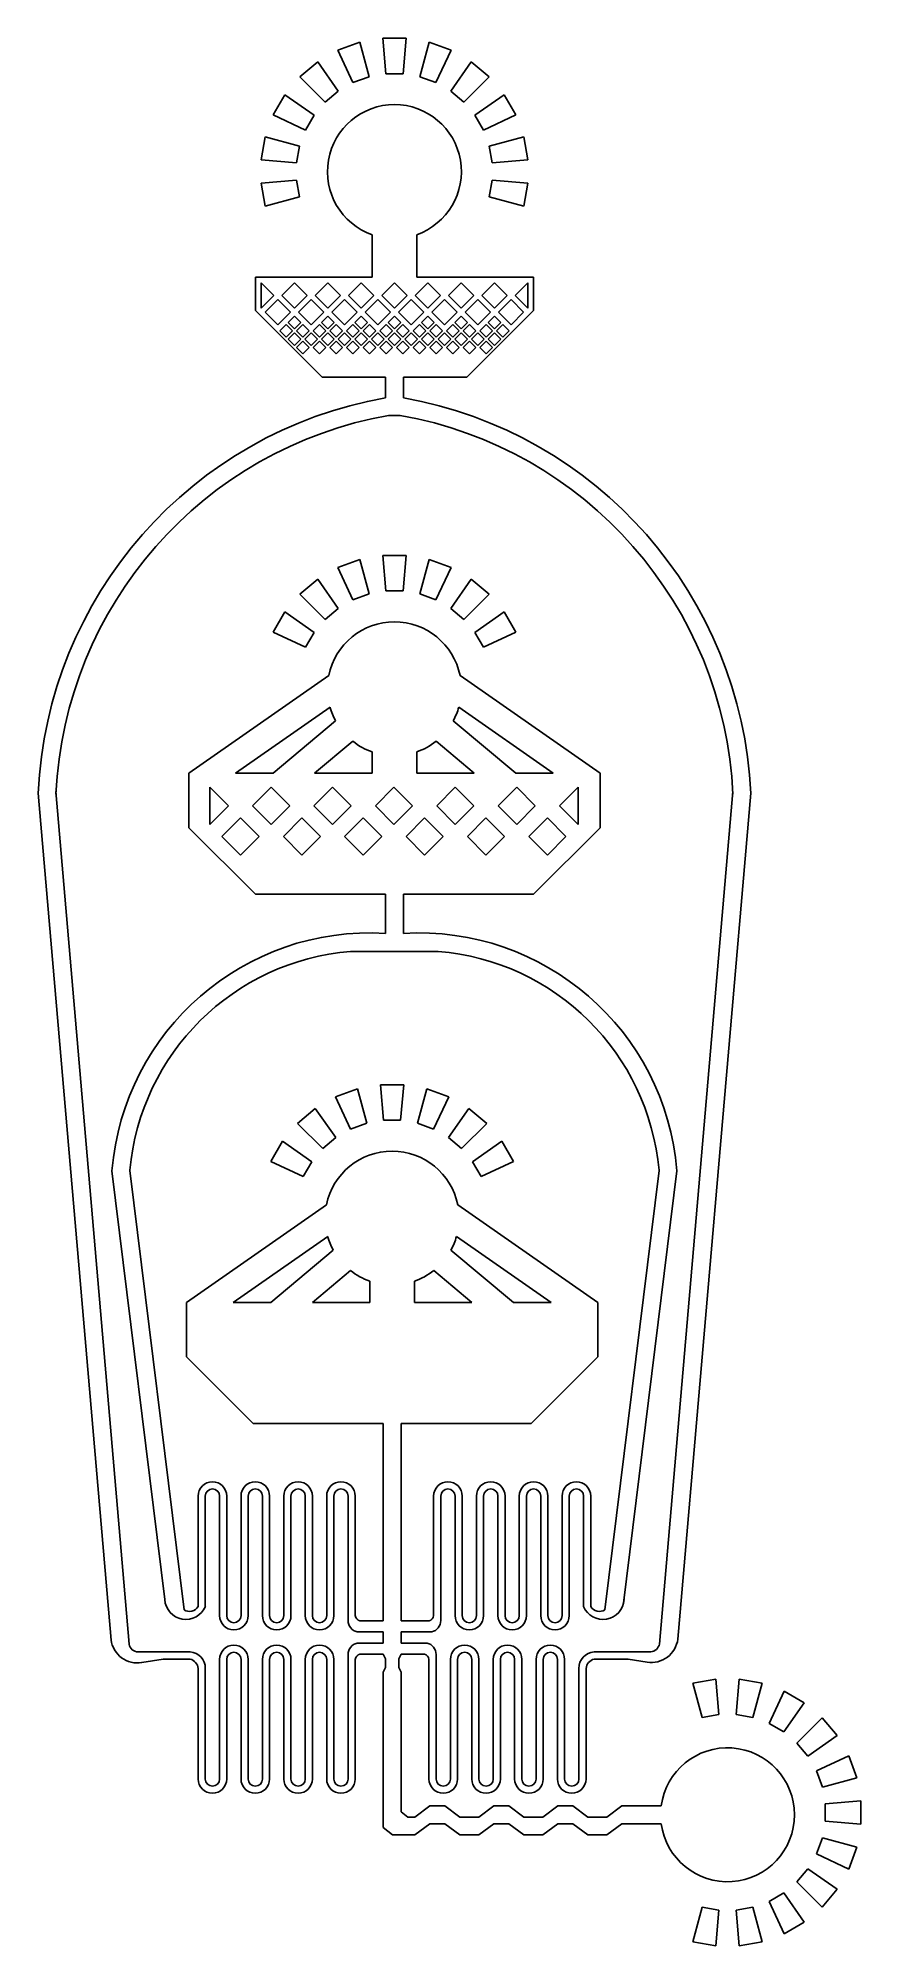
# Model space of a CAD drawing. Header units: millimetres. Extents: x -73 to 73, y -170 to 170.
import ezdxf

# ---------------------------------------------------------------- set-up
doc = ezdxf.new("R2010")
doc.units = ezdxf.units.MM
doc.layers.get('0').update_dxf_attribs({"lineweight": 25})

msp = doc.modelspace()

# ---------------------------------------------------------------- linework, layer by layer
for p, q in [((-7.72, 169.63), (-11.87, 169.63)), ((-8.27, 163.31), (-7.72, 169.63)), ((-15.96, 168.91), (-19.86, 167.49)), ((-17.18, 161.74), (-19.86, 167.49)), ((-14.32, 162.78), (-15.96, 168.91)), ((-11.32, 163.31), (-11.87, 169.63)), ((-5.28, 162.78), (-3.63, 168.91)), ((0.27, 167.49), (-3.63, 168.91)), ((-2.42, 161.74), (0.27, 167.49)), ((-23.45, 165.42), (-26.63, 162.75)), ((-19.81, 160.21), (-23.45, 165.42)), ((-8.27, 163.31), (-11.32, 163.31)), ((0.22, 160.21), (3.86, 165.42)), ((7.04, 162.75), (3.86, 165.42)), ((-29.3, 159.57), (-31.38, 155.97)), ((-24.1, 155.93), (-29.3, 159.57)), ((-22.14, 158.26), (-26.63, 162.75)), ((-19.81, 160.21), (-22.14, 158.26)), ((-14.32, 162.78), (-17.18, 161.74)), ((-2.42, 161.74), (-5.28, 162.78)), ((2.55, 158.26), (0.22, 160.21)), ((2.55, 158.26), (7.04, 162.75)), ((4.51, 155.93), (9.71, 159.57)), ((11.79, 155.97), (9.71, 159.57)), ((-25.62, 153.29), (-31.38, 155.97)), ((-24.1, 155.93), (-25.62, 153.29)), ((6.03, 153.29), (4.51, 155.93)), ((6.03, 153.29), (11.79, 155.97)), ((-32.8, 152.07), (-33.52, 147.98)), ((-26.66, 150.43), (-32.8, 152.07)), ((-26.66, 150.43), (-27.19, 147.43)), ((7.07, 150.43), (13.21, 152.07)), ((7.6, 147.43), (7.07, 150.43)), ((13.93, 147.98), (13.21, 152.07)), ((-27.19, 147.43), (-33.52, 147.98)), ((7.6, 147.43), (13.93, 147.98)), ((-27.19, 144.39), (-33.52, 143.83)), ((-33.52, 143.83), (-32.8, 139.75)), ((-27.19, 144.39), (-26.66, 141.39)), ((7.07, 141.39), (7.6, 144.39)), ((7.6, 144.39), (13.93, 143.83)), ((13.21, 139.75), (13.93, 143.83)), ((-26.66, 141.39), (-32.8, 139.75)), ((7.07, 141.39), (13.21, 139.75)), ((-13.76, 134.68), (-13.76, 127.13)), ((-5.83, 134.68), (-5.83, 127.13)), ((-34.52, 127.13), (-13.76, 127.13)), ((-34.52, 121.2), (-34.52, 127.13)), ((-33.5, 126.11), (-31.26, 123.87)), ((-33.5, 121.62), (-33.5, 126.11)), ((-29.82, 123.87), (-27.58, 126.11)), ((-27.58, 126.11), (-25.33, 123.87)), ((-23.89, 123.87), (-21.65, 126.11)), ((-21.65, 126.11), (-19.4, 123.87)), ((-17.97, 123.87), (-15.72, 126.11)), ((-15.72, 126.11), (-13.48, 123.87)), ((-12.04, 123.87), (-9.8, 126.11)), ((-9.8, 126.11), (-7.55, 123.87)), ((-6.11, 123.87), (-3.87, 126.11)), ((-5.83, 127.13), (14.93, 127.13)), ((-3.87, 126.11), (-1.62, 123.87)), ((-0.19, 123.87), (2.06, 126.11)), ((2.06, 126.11), (4.3, 123.87)), ((5.74, 123.87), (7.98, 126.11)), ((7.98, 126.11), (10.23, 123.87)), ((11.67, 123.87), (13.91, 126.11)), ((13.91, 126.11), (13.91, 121.62)), ((14.93, 127.13), (14.93, 121.2)), ((-31.26, 123.87), (-33.5, 121.62)), ((-32.79, 120.9), (-30.54, 123.15)), ((-30.54, 123.15), (-28.3, 120.9)), ((-27.58, 121.62), (-29.82, 123.87)), ((-25.33, 123.87), (-27.58, 121.62)), ((-26.86, 120.9), (-24.61, 123.15)), ((-24.61, 123.15), (-22.37, 120.9)), ((-21.65, 121.62), (-23.89, 123.87)), ((-19.4, 123.87), (-21.65, 121.62)), ((-20.93, 120.9), (-18.69, 123.15)), ((-18.69, 123.15), (-16.44, 120.9)), ((-15.72, 121.62), (-17.97, 123.87)), ((-13.48, 123.87), (-15.72, 121.62)), ((-15, 120.9), (-12.76, 123.15)), ((-12.76, 123.15), (-10.51, 120.9)), ((-9.8, 121.62), (-12.04, 123.87)), ((-7.55, 123.87), (-9.8, 121.62)), ((-9.08, 120.9), (-6.83, 123.15)), ((-6.83, 123.15), (-4.59, 120.9)), ((-3.87, 121.62), (-6.11, 123.87)), ((-1.62, 123.87), (-3.87, 121.62)), ((-3.15, 120.9), (-0.91, 123.15)), ((-0.91, 123.15), (1.34, 120.9)), ((2.06, 121.62), (-0.19, 123.87)), ((4.3, 123.87), (2.06, 121.62)), ((2.78, 120.9), (5.02, 123.15)), ((5.02, 123.15), (7.27, 120.9)), ((7.98, 121.62), (5.74, 123.87)), ((10.23, 123.87), (7.98, 121.62)), ((8.7, 120.9), (10.95, 123.15)), ((10.95, 123.15), (13.19, 120.9)), ((13.91, 121.62), (11.67, 123.87)), ((-22.68, 109.36), (-34.52, 121.2)), ((-30.54, 118.66), (-32.79, 120.9)), ((-28.3, 120.9), (-30.54, 118.66)), ((-28.7, 119.06), (-27.58, 120.19)), ((-27.58, 117.94), (-28.7, 119.06)), ((-27.58, 120.19), (-26.45, 119.06)), ((-26.45, 119.06), (-27.58, 117.94)), ((-24.61, 118.66), (-26.86, 120.9)), ((-22.37, 120.9), (-24.61, 118.66)), ((-22.77, 119.06), (-21.65, 120.19)), ((-21.65, 117.94), (-22.77, 119.06)), ((-21.65, 120.19), (-20.53, 119.06)), ((-20.53, 119.06), (-21.65, 117.94)), ((-18.69, 118.66), (-20.93, 120.9)), ((-16.44, 120.9), (-18.69, 118.66)), ((-16.85, 119.06), (-15.72, 120.19)), ((-15.72, 117.94), (-16.85, 119.06)), ((-15.72, 120.19), (-14.6, 119.06)), ((-14.6, 119.06), (-15.72, 117.94)), ((-12.76, 118.66), (-15, 120.9)), ((-10.51, 120.9), (-12.76, 118.66)), ((-10.92, 119.06), (-9.8, 120.19)), ((-9.8, 117.94), (-10.92, 119.06)), ((-9.8, 120.19), (-8.67, 119.06)), ((-8.67, 119.06), (-9.8, 117.94)), ((-6.83, 118.66), (-9.08, 120.9)), ((-4.59, 120.9), (-6.83, 118.66)), ((-4.99, 119.06), (-3.87, 120.19)), ((-3.87, 117.94), (-4.99, 119.06)), ((-3.87, 120.19), (-2.75, 119.06)), ((-2.75, 119.06), (-3.87, 117.94)), ((-0.91, 118.66), (-3.15, 120.9)), ((1.34, 120.9), (-0.91, 118.66)), ((0.94, 119.06), (2.06, 120.19)), ((2.06, 117.94), (0.94, 119.06)), ((2.06, 120.19), (3.18, 119.06)), ((3.18, 119.06), (2.06, 117.94)), ((5.02, 118.66), (2.78, 120.9)), ((3.08, 109.36), (14.93, 121.2)), ((7.27, 120.9), (5.02, 118.66)), ((6.86, 119.06), (7.98, 120.19)), ((7.98, 117.94), (6.86, 119.06)), ((7.98, 120.19), (9.11, 119.06)), ((9.11, 119.06), (7.98, 117.94)), ((10.95, 118.66), (8.7, 120.9)), ((13.19, 120.9), (10.95, 118.66)), ((-30.18, 117.58), (-29.06, 118.7)), ((-29.06, 116.46), (-30.18, 117.58)), ((-29.06, 118.7), (-27.94, 117.58)), ((-27.94, 117.58), (-29.06, 116.46)), ((-28.7, 116.1), (-27.58, 117.22)), ((-27.58, 114.98), (-28.7, 116.1)), ((-27.58, 117.22), (-26.45, 116.1)), ((-26.45, 116.1), (-27.58, 114.98)), ((-27.22, 117.58), (-26.1, 118.7)), ((-26.1, 116.46), (-27.22, 117.58)), ((-27.22, 114.62), (-26.1, 115.74)), ((-26.1, 118.7), (-24.97, 117.58)), ((-24.97, 117.58), (-26.1, 116.46)), ((-26.1, 115.74), (-24.97, 114.62)), ((-25.74, 116.1), (-24.61, 117.22)), ((-24.61, 114.98), (-25.74, 116.1)), ((-24.61, 117.22), (-23.49, 116.1)), ((-23.49, 116.1), (-24.61, 114.98)), ((-24.25, 117.58), (-23.13, 118.7)), ((-23.13, 116.46), (-24.25, 117.58)), ((-24.25, 114.62), (-23.13, 115.74)), ((-23.13, 118.7), (-22.01, 117.58)), ((-22.01, 117.58), (-23.13, 116.46)), ((-23.13, 115.74), (-22.01, 114.62)), ((-22.77, 116.1), (-21.65, 117.22)), ((-21.65, 114.98), (-22.77, 116.1)), ((-21.65, 117.22), (-20.53, 116.1)), ((-20.53, 116.1), (-21.65, 114.98)), ((-21.29, 117.58), (-20.17, 118.7)), ((-20.17, 116.46), (-21.29, 117.58)), ((-21.29, 114.62), (-20.17, 115.74)), ((-20.17, 118.7), (-19.05, 117.58)), ((-19.05, 117.58), (-20.17, 116.46)), ((-20.17, 115.74), (-19.05, 114.62)), ((-19.81, 116.1), (-18.69, 117.22)), ((-18.69, 114.98), (-19.81, 116.1)), ((-18.69, 117.22), (-17.56, 116.1)), ((-17.56, 116.1), (-18.69, 114.98)), ((-18.33, 117.58), (-17.2, 118.7)), ((-17.2, 116.46), (-18.33, 117.58)), ((-18.33, 114.62), (-17.2, 115.74)), ((-17.2, 118.7), (-16.08, 117.58)), ((-16.08, 117.58), (-17.2, 116.46)), ((-17.2, 115.74), (-16.08, 114.62)), ((-16.85, 116.1), (-15.72, 117.22)), ((-15.72, 114.98), (-16.85, 116.1)), ((-15.72, 117.22), (-14.6, 116.1)), ((-14.6, 116.1), (-15.72, 114.98)), ((-15.36, 117.58), (-14.24, 118.7)), ((-14.24, 116.46), (-15.36, 117.58)), ((-15.36, 114.62), (-14.24, 115.74)), ((-14.24, 118.7), (-13.12, 117.58)), ((-13.12, 117.58), (-14.24, 116.46)), ((-14.24, 115.74), (-13.12, 114.62)), ((-13.88, 116.1), (-12.76, 117.22)), ((-12.76, 114.98), (-13.88, 116.1)), ((-12.76, 117.22), (-11.64, 116.1)), ((-11.64, 116.1), (-12.76, 114.98)), ((-12.4, 117.58), (-11.28, 118.7)), ((-11.28, 116.46), (-12.4, 117.58)), ((-12.4, 114.62), (-11.28, 115.74)), ((-11.28, 118.7), (-10.16, 117.58)), ((-10.16, 117.58), (-11.28, 116.46)), ((-11.28, 115.74), (-10.16, 114.62)), ((-10.92, 116.1), (-9.8, 117.22)), ((-9.8, 114.98), (-10.92, 116.1)), ((-9.8, 117.22), (-8.67, 116.1)), ((-8.67, 116.1), (-9.8, 114.98)), ((-9.44, 117.58), (-8.31, 118.7)), ((-8.31, 116.46), (-9.44, 117.58)), ((-9.44, 114.62), (-8.31, 115.74)), ((-8.31, 118.7), (-7.19, 117.58)), ((-7.19, 117.58), (-8.31, 116.46)), ((-8.31, 115.74), (-7.19, 114.62)), ((-7.96, 116.1), (-6.83, 117.22)), ((-6.83, 114.98), (-7.96, 116.1)), ((-6.83, 117.22), (-5.71, 116.1)), ((-5.71, 116.1), (-6.83, 114.98)), ((-6.47, 117.58), (-5.35, 118.7)), ((-5.35, 116.46), (-6.47, 117.58)), ((-6.47, 114.62), (-5.35, 115.74)), ((-5.35, 118.7), (-4.23, 117.58)), ((-4.23, 117.58), (-5.35, 116.46)), ((-5.35, 115.74), (-4.23, 114.62)), ((-4.99, 116.1), (-3.87, 117.22)), ((-3.87, 114.98), (-4.99, 116.1)), ((-3.87, 117.22), (-2.75, 116.1)), ((-2.75, 116.1), (-3.87, 114.98)), ((-3.51, 117.58), (-2.39, 118.7)), ((-2.39, 116.46), (-3.51, 117.58)), ((-3.51, 114.62), (-2.39, 115.74)), ((-2.39, 118.7), (-1.26, 117.58)), ((-1.26, 117.58), (-2.39, 116.46)), ((-2.39, 115.74), (-1.26, 114.62)), ((-2.03, 116.1), (-0.91, 117.22)), ((-0.91, 114.98), (-2.03, 116.1)), ((-0.91, 117.22), (0.22, 116.1)), ((0.22, 116.1), (-0.91, 114.98)), ((-0.55, 117.58), (0.58, 118.7)), ((0.58, 116.46), (-0.55, 117.58)), ((-0.55, 114.62), (0.58, 115.74)), ((0.58, 118.7), (1.7, 117.58)), ((1.7, 117.58), (0.58, 116.46)), ((0.58, 115.74), (1.7, 114.62)), ((0.94, 116.1), (2.06, 117.22)), ((2.06, 114.98), (0.94, 116.1)), ((2.06, 117.22), (3.18, 116.1)), ((3.18, 116.1), (2.06, 114.98)), ((2.42, 117.58), (3.54, 118.7)), ((3.54, 116.46), (2.42, 117.58)), ((2.42, 114.62), (3.54, 115.74)), ((3.54, 118.7), (4.66, 117.58)), ((4.66, 117.58), (3.54, 116.46)), ((3.54, 115.74), (4.66, 114.62)), ((3.9, 116.1), (5.02, 117.22)), ((5.02, 114.98), (3.9, 116.1)), ((5.02, 117.22), (6.14, 116.1)), ((6.14, 116.1), (5.02, 114.98)), ((5.38, 117.58), (6.5, 118.7)), ((6.5, 116.46), (5.38, 117.58)), ((5.38, 114.62), (6.5, 115.74)), ((6.5, 118.7), (7.63, 117.58)), ((7.63, 117.58), (6.5, 116.46)), ((6.5, 115.74), (7.63, 114.62)), ((6.86, 116.1), (7.98, 117.22)), ((7.98, 114.98), (6.86, 116.1)), ((7.98, 117.22), (9.11, 116.1)), ((9.11, 116.1), (7.98, 114.98)), ((8.34, 117.58), (9.47, 118.7)), ((9.47, 116.46), (8.34, 117.58)), ((9.47, 118.7), (10.59, 117.58)), ((10.59, 117.58), (9.47, 116.46)), ((-27.22, 114.62), (-26.1, 113.5)), ((-26.1, 113.5), (-24.97, 114.62)), ((-24.25, 114.62), (-23.13, 113.5)), ((-23.13, 113.5), (-22.01, 114.62)), ((-21.29, 114.62), (-20.17, 113.5)), ((-20.17, 113.5), (-19.05, 114.62)), ((-18.33, 114.62), (-17.2, 113.5)), ((-17.2, 113.5), (-16.08, 114.62)), ((-15.36, 114.62), (-14.24, 113.5)), ((-14.24, 113.5), (-13.12, 114.62)), ((-12.4, 114.62), (-11.28, 113.5)), ((-11.28, 113.5), (-10.16, 114.62)), ((-9.44, 114.62), (-8.31, 113.5)), ((-8.31, 113.5), (-7.19, 114.62)), ((-6.47, 114.62), (-5.35, 113.5)), ((-5.35, 113.5), (-4.23, 114.62)), ((-3.51, 114.62), (-2.39, 113.5)), ((-2.39, 113.5), (-1.26, 114.62)), ((-0.55, 114.62), (0.58, 113.5)), ((0.58, 113.5), (1.7, 114.62)), ((2.42, 114.62), (3.54, 113.5)), ((3.54, 113.5), (4.66, 114.62)), ((5.38, 114.62), (6.5, 113.5)), ((6.5, 113.5), (7.63, 114.62)), ((-22.68, 109.36), (-11.38, 109.36)), ((-11.38, 109.36), (-11.38, 105.67)), ((-8.21, 109.36), (3.08, 109.36)), ((-8.21, 109.36), (-8.21, 105.67)), ((-10.83, 102.55), (-8.76, 102.55)), ((-15.96, 76.92), (-19.86, 75.5)), ((-17.18, 69.75), (-19.86, 75.5)), ((-14.32, 70.79), (-15.96, 76.92)), ((-7.72, 77.64), (-11.87, 77.64)), ((-11.32, 71.32), (-11.87, 77.64)), ((-8.27, 71.32), (-7.72, 77.64)), ((-5.28, 70.79), (-3.63, 76.92)), ((0.27, 75.5), (-3.63, 76.92)), ((-2.42, 69.75), (0.27, 75.5)), ((-23.45, 73.43), (-26.63, 70.76)), ((-19.81, 68.22), (-23.45, 73.43)), ((-8.27, 71.32), (-11.32, 71.32)), ((0.22, 68.22), (3.86, 73.43)), ((7.04, 70.76), (3.86, 73.43)), ((-22.14, 66.27), (-26.63, 70.76)), ((-19.81, 68.22), (-22.14, 66.27)), ((-14.32, 70.79), (-17.18, 69.75)), ((-2.42, 69.75), (-5.28, 70.79)), ((2.55, 66.27), (0.22, 68.22)), ((2.55, 66.27), (7.04, 70.76)), ((-29.3, 67.58), (-31.38, 63.98)), ((-24.1, 63.94), (-29.3, 67.58)), ((4.51, 63.94), (9.71, 67.58)), ((11.79, 63.98), (9.71, 67.58)), ((-25.62, 61.3), (-31.38, 63.98)), ((-24.1, 63.94), (-25.62, 61.3)), ((6.03, 61.3), (4.51, 63.94)), ((6.03, 61.3), (11.79, 63.98)), ((-46.37, 38.89), (-21.46, 56.3)), ((26.78, 38.89), (1.87, 56.3)), ((-38.06, 38.89), (-21.24, 50.64)), ((-20.26, 48.24), (-31.39, 38.89)), ((0.67, 48.24), (11.8, 38.89)), ((18.47, 38.89), (1.65, 50.64)), ((-17.2, 44.59), (-23.99, 38.89)), ((-2.4, 44.59), (4.39, 38.89)), ((-13.76, 42.69), (-13.76, 38.89)), ((-5.83, 42.69), (-5.83, 38.89)), ((-46.37, 29.21), (-46.37, 38.89)), ((-31.39, 38.89), (-38.06, 38.89)), ((-23.99, 38.89), (-13.76, 38.89)), ((-5.83, 38.89), (4.39, 38.89)), ((11.8, 38.89), (18.47, 38.89)), ((26.78, 29.21), (26.78, 38.89)), ((-60.21, -115.25), (-73.18, 35.35)), ((-56.96, -115.96), (-70.02, 35.63)), ((-42.63, 29.81), (-42.63, 36.43)), ((-42.63, 36.43), (-39.32, 33.12)), ((-35.02, 33.12), (-31.71, 36.43)), ((-31.71, 36.43), (-28.41, 33.12)), ((-24.11, 33.12), (-20.8, 36.43)), ((-20.8, 36.43), (-17.49, 33.12)), ((-13.19, 33.12), (-9.88, 36.43)), ((-9.88, 36.43), (-6.57, 33.12)), ((-2.27, 33.12), (1.03, 36.43)), ((1.03, 36.43), (4.34, 33.12)), ((8.64, 33.12), (11.95, 36.43)), ((11.95, 36.43), (15.26, 33.12)), ((22.86, 36.43), (19.56, 33.12)), ((22.86, 29.81), (22.86, 36.43)), ((37.37, -115.96), (50.42, 35.63)), ((40.62, -115.07), (53.59, 35.35)), ((-39.32, 33.12), (-42.63, 29.81)), ((-40.48, 27.66), (-37.17, 30.97)), ((-37.17, 30.97), (-33.86, 27.66)), ((-31.71, 29.81), (-35.02, 33.12)), ((-28.41, 33.12), (-31.71, 29.81)), ((-29.56, 27.66), (-26.26, 30.97)), ((-26.26, 30.97), (-22.95, 27.66)), ((-20.8, 29.81), (-24.11, 33.12)), ((-17.49, 33.12), (-20.8, 29.81)), ((-18.65, 27.66), (-15.34, 30.97)), ((-15.34, 30.97), (-12.03, 27.66)), ((-9.88, 29.81), (-13.19, 33.12)), ((-6.57, 33.12), (-9.88, 29.81)), ((-7.73, 27.66), (-4.42, 30.97)), ((-4.42, 30.97), (-1.12, 27.66)), ((1.03, 29.81), (-2.27, 33.12)), ((4.34, 33.12), (1.03, 29.81)), ((3.18, 27.66), (6.49, 30.97)), ((6.49, 30.97), (9.8, 27.66)), ((11.95, 29.81), (8.64, 33.12)), ((15.26, 33.12), (11.95, 29.81)), ((17.41, 30.97), (14.1, 27.66)), ((20.71, 27.66), (17.41, 30.97)), ((19.56, 33.12), (22.86, 29.81)), ((-34.53, 17.37), (-46.37, 29.21)), ((-37.17, 24.35), (-40.48, 27.66)), ((-33.86, 27.66), (-37.17, 24.35)), ((-26.26, 24.35), (-29.56, 27.66)), ((-22.95, 27.66), (-26.26, 24.35)), ((-15.34, 24.35), (-18.65, 27.66)), ((-12.03, 27.66), (-15.34, 24.35)), ((-4.42, 24.35), (-7.73, 27.66)), ((-1.12, 27.66), (-4.42, 24.35)), ((6.49, 24.35), (3.18, 27.66)), ((9.8, 27.66), (6.49, 24.35)), ((14.1, 27.66), (17.41, 24.35)), ((14.94, 17.37), (26.78, 29.21)), ((17.41, 24.35), (20.71, 27.66)), ((-34.53, 17.37), (-11.38, 17.37)), ((-11.38, 17.37), (-11.38, 15.59)), ((-8.21, 17.37), (-8.21, 15.59)), ((-8.21, 17.37), (14.94, 17.37)), ((-11.38, 15.59), (-11.38, 10.42)), ((-8.21, 15.59), (-8.21, 10.42)), ((-2, 7.2), (-17.6, 7.2)), ((-8.13, -16.48), (-12.28, -16.48)), ((-11.73, -22.81), (-12.28, -16.48)), ((-8.69, -22.81), (-8.13, -16.48)), ((-16.37, -17.21), (-20.27, -18.63)), ((-17.59, -24.38), (-20.27, -18.63)), ((-14.73, -23.34), (-16.37, -17.21)), ((-5.69, -23.34), (-4.04, -17.21)), ((-0.14, -18.63), (-4.04, -17.21)), ((-2.83, -24.38), (-0.14, -18.63)), ((-23.87, -20.7), (-27.05, -23.37)), ((-22.56, -27.86), (-27.05, -23.37)), ((-20.22, -25.9), (-23.87, -20.7)), ((-14.73, -23.34), (-17.59, -24.38)), ((-8.69, -22.81), (-11.73, -22.81)), ((-2.83, -24.38), (-5.69, -23.34)), ((-0.19, -25.9), (3.45, -20.7)), ((2.14, -27.86), (6.63, -23.37)), ((6.63, -23.37), (3.45, -20.7)), ((-29.71, -26.55), (-31.79, -30.14)), ((-24.51, -30.19), (-29.71, -26.55)), ((-20.22, -25.9), (-22.56, -27.86)), ((2.14, -27.86), (-0.19, -25.9)), ((4.1, -30.19), (9.3, -26.55)), ((11.37, -30.14), (9.3, -26.55)), ((-26.03, -32.83), (-31.79, -30.14)), ((-24.51, -30.19), (-26.03, -32.83)), ((5.62, -32.83), (4.1, -30.19)), ((5.62, -32.83), (11.37, -30.14)), ((-50.65, -108.06), (-60.05, -31.78)), ((-47.23, -109.87), (-56.86, -31.72)), ((27.64, -109.87), (37.27, -31.72)), ((30.98, -108.69), (40.46, -31.78)), ((-46.78, -55.24), (-21.87, -37.83)), ((26.37, -55.24), (1.46, -37.83)), ((-38.47, -55.24), (-21.65, -43.48)), ((18.06, -55.24), (1.24, -43.48)), ((-20.67, -45.89), (-31.8, -55.24)), ((0.26, -45.89), (11.39, -55.24)), ((-17.61, -49.53), (-24.4, -55.24)), ((-2.81, -49.53), (3.98, -55.24)), ((-14.18, -51.43), (-14.18, -55.24)), ((-6.24, -51.43), (-6.24, -55.24)), ((-46.78, -64.91), (-46.78, -55.24)), ((-31.8, -55.24), (-38.47, -55.24)), ((-24.4, -55.24), (-14.18, -55.24)), ((-6.24, -55.24), (3.98, -55.24)), ((11.39, -55.24), (18.06, -55.24)), ((26.37, -64.91), (26.37, -55.24)), ((-34.94, -76.76), (-46.78, -64.91)), ((14.53, -76.76), (26.37, -64.91)), ((-34.94, -76.76), (-11.79, -76.76)), ((-11.79, -76.76), (-11.79, -78.54)), ((-8.62, -76.76), (-8.62, -80.32)), ((-8.62, -76.76), (14.53, -76.76)), ((-11.79, -78.54), (-11.79, -80.32)), ((-11.79, -80.32), (-11.79, -111.82)), ((-8.62, -80.32), (-8.62, -111.82)), ((-44.71, -109.29), (-44.71, -89.64)), ((-43.44, -109.29), (-43.44, -89.64)), ((-40.9, -110.9), (-40.9, -89.64)), ((-39.63, -110.9), (-39.63, -89.64)), ((-37.09, -110.9), (-37.09, -89.64)), ((-35.82, -110.9), (-35.82, -89.64)), ((-33.28, -110.9), (-33.28, -89.64)), ((-32.01, -110.9), (-32.01, -89.64)), ((-29.47, -110.9), (-29.47, -89.64)), ((-28.2, -110.9), (-28.2, -89.64)), ((-25.66, -110.9), (-25.66, -89.64)), ((-24.39, -110.9), (-24.39, -89.64)), ((-21.85, -110.9), (-21.85, -89.64)), ((-20.58, -110.9), (-20.58, -89.64)), ((-18.04, -111.79), (-18.04, -89.64)), ((-16.77, -110.9), (-16.77, -89.64)), ((-2.82, -110.9), (-2.82, -89.64)), ((-1.55, -111.79), (-1.55, -89.64)), ((0.99, -110.9), (0.99, -89.64)), ((2.26, -110.9), (2.26, -89.64)), ((4.8, -110.9), (4.8, -89.64)), ((6.07, -110.9), (6.07, -89.64)), ((8.61, -110.9), (8.61, -89.64)), ((9.88, -110.9), (9.88, -89.64)), ((12.42, -110.9), (12.42, -89.64)), ((13.69, -110.9), (13.69, -89.64)), ((16.23, -110.9), (16.23, -89.64)), ((17.5, -110.9), (17.5, -89.64)), ((20.04, -110.9), (20.04, -89.64)), ((21.31, -110.9), (21.31, -89.64)), ((23.85, -109.29), (23.85, -89.64)), ((25.12, -109.29), (25.12, -89.64)), ((-11.79, -111.82), (-15.97, -111.82)), ((-8.62, -111.82), (-3.62, -111.82)), ((-11.79, -113.81), (-16.43, -113.81)), ((-11.79, -113.81), (-11.79, -115.79)), ((-8.62, -113.81), (-3.16, -113.81)), ((-8.62, -113.81), (-8.62, -115.79)), ((-8.62, -113.81), (-3.98, -113.81)), ((-46.14, -117.36), (-55.39, -117.36)), ((-50.96, -118.63), (-54.76, -119.27)), ((-46.14, -118.63), (-50.96, -118.63)), ((-40.9, -118.69), (-40.9, -139.96)), ((-39.63, -118.69), (-39.63, -139.96)), ((-37.09, -118.69), (-37.09, -139.96)), ((-35.82, -118.69), (-35.82, -139.96)), ((-33.28, -118.69), (-33.28, -139.96)), ((-32.01, -118.69), (-32.01, -139.96)), ((-29.47, -118.69), (-29.47, -139.96)), ((-28.2, -118.69), (-28.2, -139.96)), ((-25.66, -118.69), (-25.66, -139.96)), ((-24.39, -118.69), (-24.39, -139.96)), ((-21.85, -118.69), (-21.85, -139.96)), ((-20.58, -118.69), (-20.58, -139.96)), ((-18.04, -117.8), (-18.04, -139.96)), ((-16.77, -118.69), (-16.77, -139.96)), ((-11.79, -115.79), (-16.43, -115.79)), ((-11.79, -117.77), (-15.97, -117.77)), ((-11.79, -117.77), (-11.4, -118.57)), ((-11.4, -118.57), (-11.4, -120.16)), ((-8.62, -117.77), (-9.02, -118.57)), ((-9.02, -118.57), (-9.02, -120.16)), ((-8.62, -115.79), (-3.98, -115.79)), ((-8.62, -117.77), (-4.44, -117.77)), ((-3.65, -118.69), (-3.65, -139.96)), ((-2.38, -117.8), (-2.38, -139.96)), ((0.16, -118.69), (0.16, -139.96)), ((1.43, -118.69), (1.43, -139.96)), ((3.97, -118.69), (3.97, -139.96)), ((5.24, -118.69), (5.24, -139.96)), ((7.78, -118.69), (7.78, -139.96)), ((9.05, -118.69), (9.05, -139.96)), ((11.59, -118.69), (11.59, -139.96)), ((12.86, -118.69), (12.86, -139.96)), ((15.4, -118.69), (15.4, -139.96)), ((16.67, -118.69), (16.67, -139.96)), ((19.21, -118.69), (19.21, -139.96)), ((20.48, -118.69), (20.48, -139.96)), ((25.73, -117.36), (35.8, -117.36)), ((25.73, -118.63), (31.79, -118.63)), ((31.79, -118.63), (35.16, -119.19)), ((-44.71, -120.31), (-44.71, -139.96)), ((-43.44, -120.31), (-43.44, -139.96)), ((-11.79, -120.95), (-11.4, -120.16)), ((-11.79, -120.95), (-11.79, -148.61)), ((-8.62, -120.95), (-9.02, -120.16)), ((-8.62, -120.95), (-8.62, -145.77)), ((23.02, -120.31), (23.02, -139.96)), ((24.29, -120.31), (24.29, -139.96)), ((47.38, -122.19), (43.29, -122.91)), ((44.94, -129.04), (43.29, -122.91)), ((47.94, -128.51), (47.38, -122.19)), ((50.98, -128.51), (51.53, -122.19)), ((55.62, -122.91), (51.53, -122.19)), ((53.98, -129.04), (55.62, -122.91)), ((56.84, -130.08), (59.52, -124.33)), ((63.12, -126.4), (59.52, -124.33)), ((47.94, -128.51), (44.94, -129.04)), ((53.98, -129.04), (50.98, -128.51)), ((59.47, -131.6), (63.12, -126.4)), ((59.47, -131.6), (56.84, -130.08)), ((61.81, -133.56), (66.3, -129.07)), ((63.76, -135.89), (68.96, -132.25)), ((68.96, -132.25), (66.3, -129.07)), ((63.76, -135.89), (61.81, -133.56)), ((65.28, -138.53), (71.04, -135.85)), ((66.33, -141.39), (65.28, -138.53)), ((72.46, -139.75), (71.04, -135.85)), ((66.33, -141.39), (72.46, -139.75)), ((-7.39, -146.73), (-8.62, -145.77)), ((-6.16, -146.72), (-3.49, -144.73)), ((-3.49, -144.73), (-0.83, -144.73)), ((1.84, -146.72), (-0.83, -144.73)), ((5.22, -146.72), (7.89, -144.73)), ((7.89, -144.73), (10.55, -144.73)), ((13.22, -146.72), (10.55, -144.73)), ((16.6, -146.72), (19.27, -144.73)), ((19.27, -144.73), (21.93, -144.73)), ((24.6, -146.72), (21.93, -144.73)), ((27.98, -146.72), (30.65, -144.73)), ((30.65, -144.73), (37.66, -144.73)), ((66.85, -144.39), (73.18, -143.83)), ((66.85, -147.43), (66.85, -144.39)), ((73.18, -147.98), (73.18, -143.83)), ((-10.15, -149.89), (-11.79, -148.61)), ((-7.39, -146.73), (-6.16, -146.72)), ((-6.16, -149.89), (-3.49, -147.91)), ((-3.49, -147.91), (-0.83, -147.91)), ((1.84, -149.89), (-0.83, -147.91)), ((1.84, -146.72), (5.22, -146.72)), ((5.22, -149.89), (7.89, -147.91)), ((7.89, -147.91), (10.55, -147.91)), ((13.22, -149.89), (10.55, -147.91)), ((13.22, -146.72), (16.6, -146.72)), ((16.6, -149.89), (19.27, -147.91)), ((19.27, -147.91), (21.93, -147.91)), ((24.6, -149.89), (21.93, -147.91)), ((24.6, -146.72), (27.98, -146.72)), ((27.98, -149.89), (30.65, -147.91)), ((30.65, -147.91), (37.66, -147.91)), ((66.85, -147.43), (73.18, -147.98)), ((-6.16, -149.89), (-10.15, -149.89)), ((1.84, -149.89), (5.22, -149.89)), ((13.22, -149.89), (16.6, -149.89)), ((24.6, -149.89), (27.98, -149.89)), ((65.28, -153.29), (66.33, -150.43)), ((66.33, -150.43), (72.46, -152.07)), ((71.04, -155.97), (72.46, -152.07)), ((61.81, -158.26), (63.76, -155.93)), ((63.76, -155.93), (68.96, -159.57)), ((65.28, -153.29), (71.04, -155.97)), ((61.81, -158.26), (66.3, -162.75)), ((44.94, -162.78), (43.29, -168.91)), ((44.94, -162.78), (47.94, -163.31)), ((50.98, -163.31), (53.98, -162.78)), ((53.98, -162.78), (55.62, -168.91)), ((56.84, -161.74), (59.47, -160.21)), ((56.84, -161.74), (59.52, -167.49)), ((59.47, -160.21), (63.12, -165.42)), ((66.3, -162.75), (68.96, -159.57)), ((47.94, -163.31), (47.38, -169.63)), ((50.98, -163.31), (51.53, -169.63)), ((59.52, -167.49), (63.12, -165.42)), ((43.29, -168.91), (47.38, -169.63)), ((51.53, -169.63), (55.62, -168.91))]:
    msp.add_line(p, q)
for centre, radius, start, end in [((-9.8, 145.91), 11.91, 289.4712, 250.5288), ((1.67, 31.89), 74.93, 100.0315, 177.3531), ((-21.26, 31.89), 74.93, 2.6469, 79.9685), ((1.67, 31.89), 71.75, 100.0315, 177.3531), ((-21.26, 31.89), 71.75, 2.6469, 79.9685), ((-9.8, 53.92), 11.91, 11.537, 168.463), ((-9.8, 53.92), 11.91, 195.9728, 208.5014), ((-9.8, 53.92), 11.91, 331.4986, 344.0272), ((-9.8, 53.92), 11.91, 231.5754, 250.5288), ((-9.8, 53.92), 11.91, 289.4712, 308.4246), ((-14.16, -35.53), 46.04, 86.5387, 175.3205), ((-5.43, -35.53), 46.04, 4.6795, 93.4613), ((-14.16, -35.53), 42.87, 94.592, 174.8932), ((-5.43, -35.53), 42.87, 5.1068, 85.408), ((-10.21, -40.21), 11.91, 11.537, 168.463), ((-10.21, -40.21), 11.91, 195.9728, 208.5014), ((-10.21, -40.21), 11.91, 331.4986, 344.0272), ((-10.21, -40.21), 11.91, 231.5754, 250.5288), ((-10.21, -40.21), 11.91, 289.4712, 308.4246), ((-42.17, -89.64), 2.54, 0, 180), ((-34.55, -89.64), 2.54, 0, 180), ((-26.93, -89.64), 2.54, 0, 180), ((-19.31, -89.64), 2.54, 0, 180), ((-0.28, -89.64), 2.54, 0, 180), ((7.34, -89.64), 2.54, 0, 180), ((14.96, -89.64), 2.54, 0, 180), ((22.58, -89.64), 2.54, 0, 180), ((-42.17, -89.64), 1.27, 0, 180), ((-34.55, -89.64), 1.27, 0, 180), ((-26.93, -89.64), 1.27, 0, 180), ((-19.31, -89.64), 1.27, 0, 180), ((-0.28, -89.64), 1.27, 0, 180), ((7.34, -89.64), 1.27, 0, 180), ((14.96, -89.64), 1.27, 0, 180), ((22.58, -89.64), 1.27, 0, 180), ((-46.9, -107.82), 3.76, 183.5749, 337.1145), ((27.31, -107.82), 3.76, 202.8855, 356.4251), ((-46.25, -108.36), 1.8, 236.9749, 329.106), ((-38.36, -110.9), 2.54, 180, 0), ((-38.36, -110.9), 1.27, 180, 0), ((-30.74, -110.9), 2.54, 180, 0), ((-30.74, -110.9), 1.27, 180, 0), ((-23.12, -110.9), 2.54, 180, 0), ((-23.12, -110.9), 1.27, 180, 0), ((-15.97, -111.79), 2.06, 180, 257.2346), ((-15.72, -110.8), 1.05, 185.7613, 255.9747), ((-3.87, -110.8), 1.05, 284.0253, 354.2387), ((-3.62, -111.79), 2.06, 282.7654, 0), ((3.53, -110.9), 2.54, 180, 0), ((3.53, -110.9), 1.27, 180, 0), ((11.15, -110.9), 2.54, 180, 0), ((11.15, -110.9), 1.27, 180, 0), ((18.77, -110.9), 2.54, 180, 0), ((18.77, -110.9), 1.27, 180, 0), ((26.66, -108.36), 1.8, 210.894, 303.0251), ((-55.5, -114.56), 4.76, 188.2796, 278.9089), ((35.89, -114.49), 4.76, 261.1069, 352.9764), ((-55.39, -115.77), 1.59, 187.0236, 270), ((-46.34, -120.25), 2.9, 358.8236, 86.2171), ((-46.62, -120.49), 1.92, 5.3698, 75.6462), ((-38.36, -118.69), 2.54, 0, 180), ((-38.36, -118.69), 1.27, 0, 180), ((-30.74, -118.69), 2.54, 0, 180), ((-30.74, -118.69), 1.27, 0, 180), ((-23.12, -118.69), 2.54, 0, 180), ((-23.12, -118.69), 1.27, 0, 180), ((-15.97, -117.8), 2.06, 102.7654, 180), ((-15.72, -118.8), 1.05, 104.0253, 174.2387), ((-4.7, -118.8), 1.05, 5.7613, 75.9747), ((-4.44, -117.8), 2.06, 0, 77.2346), ((2.7, -118.69), 2.54, 0, 180), ((2.7, -118.69), 1.27, 0, 180), ((10.32, -118.69), 2.54, 0, 180), ((10.32, -118.69), 1.27, 0, 180), ((17.94, -118.69), 2.54, 0, 180), ((17.94, -118.69), 1.27, 0, 180), ((25.92, -120.25), 2.9, 93.7829, 181.1764), ((26.21, -120.49), 1.92, 104.3538, 174.6302), ((35.57, -115.52), 1.85, 276.8839, 346.0925), ((49.46, -146.32), 11.91, 187.6646, 172.3367), ((-42.17, -139.96), 2.54, 180, 0), ((-42.17, -139.96), 1.27, 180, 0), ((-34.55, -139.96), 2.54, 180, 0), ((-34.55, -139.96), 1.27, 180, 0), ((-26.93, -139.96), 2.54, 180, 0), ((-26.93, -139.96), 1.27, 180, 0), ((-19.31, -139.96), 2.54, 180, 0), ((-19.31, -139.96), 1.27, 180, 0), ((-1.11, -139.96), 2.54, 180, 0), ((-1.11, -139.96), 1.27, 180, 0), ((6.51, -139.96), 2.54, 180, 0), ((6.51, -139.96), 1.27, 180, 0), ((14.13, -139.96), 2.54, 180, 0), ((14.13, -139.96), 1.27, 180, 0), ((21.75, -139.96), 2.54, 180, 0), ((21.75, -139.96), 1.27, 180, 0)]:
    msp.add_arc(centre, radius, start, end)

doc.saveas('drawing.dxf')
